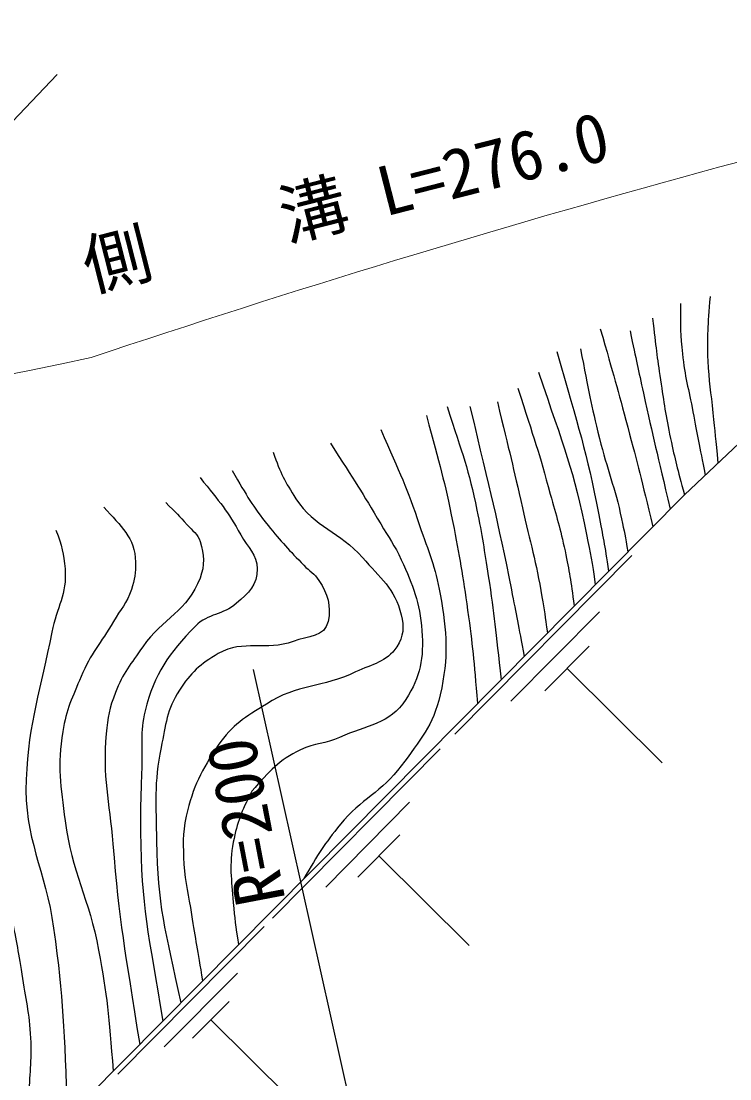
# Model space of a CAD drawing. Units: millimetres, scale not verified. Extents: x 40000 to 680000, y 20000 to 380000.
# Drawn here: x 278944 to 305177, y 292596 to 331729 of the extents above; entities that cross this region are included whole.
import ezdxf
from ezdxf.enums import TextEntityAlignment as Align

# ---------------------------------------------------------------- set-up
doc = ezdxf.new("R2010")
doc.units = ezdxf.units.MM
doc.header["$LTSCALE"] = 1000
doc.linetypes.add('CHAIN', pattern=[18.5, 12, -1.5, 3.5, -1.5])
for name, color, linetype, lineweight in [('M-BGD', 7, 'Continuous', 25), ('M-BMK', 2, 'CHAIN', 13), ('M-BMK-SRVR', 3, 'Continuous', 25), ('M-STR-HTXT', 7, 'Continuous', 13)]:
    doc.layers.add(name, color=color, linetype=linetype, lineweight=lineweight)
doc.styles.add('ＭＳ ゴシック', font='')
doc.styles.get('ＭＳ ゴシック').set_extended_font_data('MS Gothic')

msp = doc.modelspace()

# ---------------------------------------------------------------- linework, layer by layer
at = {"layer": 'M-BGD'}
for p, q in [((295000, 305355), (301544, 311956)), ((297076, 306569), (300348, 309869)), ((298334, 306958), (299970, 308608)), ((299152, 307783), (302673, 304293)), ((288244, 298540), (294460, 304810)), ((290216, 299694), (293324, 302828)), ((291411, 300063), (292965, 301630)), ((292188, 300847), (295532, 297531)), ((282525, 292772), (287940, 298234)), ((284243, 293777), (286951, 296508)), ((285284, 294098), (286638, 295464)), ((285961, 294781), (288874, 291893))]:
    msp.add_line(p, q, dxfattribs=at)
for points in [[(229761, 328922), (234981, 324554), (275322, 324554), (280276, 329756)], [(386163, 299991), (373763, 313827), (379654, 304932), (379744, 304157), (379470, 303832), (379025, 303764), (370212, 303712), (364821, 301257), (360354, 302001), (337952, 316411), (324261, 322674), (314096, 324215), (303498, 314210), (278610, 289107), (265048, 276520)]]:
    msp.add_lwpolyline(points, dxfattribs=at)
for points, knots in [([(303345, 321282), (303341, 320412), (303347, 320145), (303420, 319421), (303506, 318575), (303653, 318114), (303810, 317278), (303982, 316361), (304039, 316071), (304264, 314933)], [0, 0, 0, 0, 1, 1, 1, 2, 2, 2, 3, 3, 3, 3]), ([(304445, 321536), (304358, 320430), (304322, 320091), (304361, 319165), (304393, 318410), (304475, 317992), (304550, 317239), (304622, 316513), (304646, 316286), (304738, 315381)], [0, 0, 0, 0, 1, 1, 1, 2, 2, 2, 3, 3, 3, 3]), ([(302317, 320735), (302443, 319637), (302476, 319343), (302610, 318456), (302737, 317609), (302803, 317132), (302980, 316294), (303152, 315473), (303228, 315197), (303498, 314210)], [0, 0, 0, 0, 1, 1, 1, 2, 2, 2, 3, 3, 3, 3]), ([(300381, 320351), (300887, 318594), (301019, 318137), (301397, 316710), (301778, 315276), (301891, 314811), (302324, 313026)], [0, 0, 0, 0, 1, 1, 1, 2, 2, 2, 2]), ([(301482, 320266), (301718, 319146), (301781, 318860), (301979, 317960), (302348, 316283), (302479, 315753), (302969, 313677)], [0, 0, 0, 0, 1, 1, 1, 2, 2, 2, 2]), ([(298773, 319504), (299582, 316652), (299865, 315860), (300323, 313470), (300480, 312656), (300541, 312378), (300691, 311378)], [0, 0, 0, 0, 1, 1, 1, 2, 2, 2, 2]), ([(299649, 319605), (299954, 318014), (300035, 317578), (300350, 316294), (300638, 315122), (300923, 314496), (301168, 313314), (301267, 312838), (301304, 312675), (301397, 312091)], [0, 0, 0, 0, 1, 1, 1, 2, 2, 2, 3, 3, 3, 3]), ([(298095, 318742), (299035, 315946), (299401, 315133), (299873, 312731), (300015, 312011), (300076, 311756), (300196, 310880)], [0, 0, 0, 0, 1, 1, 1, 2, 2, 2, 2]), ([(297333, 318149), (297935, 316272), (298110, 315775), (298531, 314230), (298755, 313411), (298902, 312957), (299077, 312126), (299243, 311339), (299283, 311062), (299417, 310094)], [0, 0, 0, 0, 1, 1, 1, 2, 2, 2, 3, 3, 3, 3]), ([(294709, 317472), (295295, 315683), (295497, 315161), (295817, 313633), (296014, 312692), (296085, 312157), (296233, 311207), (296465, 309711), (296507, 309211), (296707, 307360)], [0, 0, 0, 0, 1, 1, 1, 2, 2, 2, 3, 3, 3, 3]), ([(295555, 317472), (296331, 314206), (296560, 313351), (297090, 310685), (297281, 309724), (297347, 309413), (297561, 308222)], [0, 0, 0, 0, 1, 1, 1, 2, 2, 2, 2]), ([(296571, 317641), (297032, 315744), (297152, 315257), (297499, 313724), (297790, 312440), (298002, 311730), (298220, 310432), (298307, 309910), (298340, 309734), (298424, 309093)], [0, 0, 0, 0, 1, 1, 1, 2, 2, 2, 3, 3, 3, 3]), ([(293947, 317133), (294455, 315264), (294608, 314742), (294921, 313185), (295174, 311923), (295294, 311211), (295471, 309937), (295657, 308592), (295694, 308137), (295836, 306482)], [0, 0, 0, 0, 1, 1, 1, 2, 2, 2, 3, 3, 3, 3]), ([(292253, 316625), (292985, 314962), (293215, 314489), (293694, 313068), (294024, 312087), (294278, 311549), (294455, 310529), (294703, 309096), (294775, 308223), (294455, 306804), (294197, 305663), (293706, 305123), (293015, 304179), (292295, 303194), (291528, 302965), (290761, 302014), (290161, 301270), (289955, 300952), (289393, 299983)], [0, 0, 0, 0, 1, 1, 1, 2, 2, 2, 3, 3, 3, 4, 4, 4, 5, 5, 5, 6, 6, 6, 6]), ([(290391, 316117), (291304, 314685), (291556, 314313), (292252, 313126), (292555, 312611), (292767, 312343), (293015, 311799), (293458, 310828), (293699, 310239), (293777, 309175), (293852, 308159), (293731, 307494), (293185, 306635), (292592, 305703), (291737, 305688), (290733, 305228), (290196, 304982), (289825, 305023), (289290, 304772), (288451, 304378), (288177, 303998), (287477, 303240)], [0, 0, 0, 0, 1, 1, 1, 2, 2, 2, 3, 3, 3, 4, 4, 4, 5, 5, 5, 6, 6, 6, 7, 7, 7, 7]), ([(288274, 315779), (288547, 314992), (288708, 314687), (289116, 314061), (289817, 312986), (290733, 312851), (291576, 311884), (292233, 311130), (292776, 310738), (293015, 309767), (293127, 309313), (293101, 308974), (292846, 308582), (292466, 307997), (291951, 307952), (291322, 307651), (290086, 307059), (289174, 307205), (288020, 306465), (287250, 305972), (286750, 305702), (286242, 304941), (285618, 304006), (285302, 303414), (285057, 302317), (284905, 301638), (284934, 301233), (284972, 300539), (285012, 299807), (285137, 299407), (285250, 298683), (285401, 297719), (285455, 297413), (285661, 296219)], [0, 0, 0, 0, 1, 1, 1, 2, 2, 2, 3, 3, 3, 4, 4, 4, 5, 5, 5, 6, 6, 6, 7, 7, 7, 8, 8, 8, 9, 9, 9, 10, 10, 10, 11, 11, 11, 11]), ([(286750, 315101), (287324, 314126), (287494, 313813), (288084, 313068), (288564, 312462), (288875, 312157), (289408, 311597), (289622, 311374), (289802, 311298), (289967, 311037), (290294, 310523), (290429, 310111), (290306, 309513), (290190, 308947), (289560, 308987), (289019, 308783), (287991, 308395), (287196, 308874), (286242, 308328), (285572, 307945), (285218, 307624), (284803, 306973), (284335, 306242), (284301, 305707), (284125, 304857), (283851, 303527), (283939, 302743), (283956, 301385), (283985, 299024), (284271, 298121), (284856, 295408)], [0, 0, 0, 0, 1, 1, 1, 2, 2, 2, 3, 3, 3, 4, 4, 4, 5, 5, 5, 6, 6, 6, 7, 7, 7, 8, 8, 8, 9, 9, 9, 10, 10, 10, 10]), ([(285565, 314847), (286314, 313904), (286585, 313619), (287071, 312727), (287334, 312245), (287677, 312010), (287681, 311461), (287686, 310882), (287356, 310571), (286919, 310191), (286406, 309744), (285872, 309830), (285395, 309344), (284398, 308328), (283879, 307592), (283533, 306211), (283330, 305402), (283443, 304912), (283409, 304079), (283372, 303160), (283356, 302644), (283363, 301724), (283385, 298974), (283659, 297980), (284186, 294732)], [0, 0, 0, 0, 1, 1, 1, 2, 2, 2, 3, 3, 3, 4, 4, 4, 5, 5, 5, 6, 6, 6, 7, 7, 7, 8, 8, 8, 8]), ([(284295, 313916), (284680, 313542), (284798, 313437), (285084, 313097), (285284, 312861), (285481, 312769), (285571, 312474), (285725, 311969), (285746, 311618), (285565, 311122), (285120, 309909), (284185, 309643), (283448, 308582), (283008, 307949), (282709, 307609), (282432, 306889), (282213, 306320), (282149, 305972), (282093, 305365), (281948, 303778), (282208, 302881), (282338, 301293), (282576, 298378), (282776, 297395), (283332, 293870)], [0, 0, 0, 0, 1, 1, 1, 2, 2, 2, 3, 3, 3, 4, 4, 4, 5, 5, 5, 6, 6, 6, 7, 7, 7, 8, 8, 8, 8]), ([(282009, 313747), (282636, 313033), (283159, 312629), (283176, 311714), (283183, 311313), (283151, 311079), (283025, 310699), (282857, 310194), (282623, 309974), (282357, 309513), (281898, 308715), (281519, 308330), (281162, 307481), (280837, 306710), (280620, 306275), (280485, 305449), (280276, 304176), (280403, 303427), (280569, 302147), (280818, 300231), (281463, 299259), (281812, 297359), (282130, 295626), (282189, 294985), (282351, 292881)], [0, 0, 0, 0, 1, 1, 1, 2, 2, 2, 3, 3, 3, 4, 4, 4, 5, 5, 5, 6, 6, 6, 7, 7, 7, 8, 8, 8, 8]), ([(280231, 312900), (280459, 312307), (280519, 312036), (280569, 311461), (280650, 310531), (280257, 310039), (280079, 309124), (279666, 307002), (279221, 305831), (279130, 303671), (279038, 301487), (279846, 300333), (280146, 298168), (280519, 295475), (280529, 294504), (280654, 291225)], [0, 0, 0, 0, 1, 1, 1, 2, 2, 2, 3, 3, 3, 4, 4, 4, 5, 5, 5, 5]), ([(287477, 303240), (287090, 302445), (286945, 302122), (286798, 301352), (286635, 300494), (286729, 299987), (286798, 299117), (286847, 298507), (286873, 298288), (286994, 297564)], [0, 0, 0, 0, 1, 1, 1, 2, 2, 2, 3, 3, 3, 3]), ([(278537, 298845), (278761, 297708), (278821, 297403), (278968, 296473), (279114, 295551), (279240, 295038), (279290, 294106), (279336, 293240), (279243, 292753), (279231, 291886), (279219, 291043), (279221, 290772), (279226, 289729)], [0, 0, 0, 0, 1, 1, 1, 2, 2, 2, 3, 3, 3, 4, 4, 4, 4])]:
    msp.add_open_spline(points, degree=3, knots=knots, dxfattribs=at)
at = {"layer": 'M-BMK'}
msp.add_arc((393826, -16564), 312053, 96.37424, 108.97924, dxfattribs=at)
at = {"layer": 'M-BMK-SRVR'}
msp.add_line((293951, 279075), (287544, 307741), dxfattribs=at)
at = {"layer": 'M-STR-HTXT'}
for centre, radius, start, end in [((415585, -81167), 422291, 102.10817, 108.50806), ((254542, 443395), 127014, 248.86041, 282.26952)]:
    msp.add_arc(centre, radius, start, end, dxfattribs=at)

# ---------------------------------------------------------------- texts
at = {"layer": 'M-BMK-SRVR', "style": 'ＭＳ ゴシック'}
msp.add_text('R=200', height=1833, rotation=100.819, dxfattribs=at).set_placement((287828, 299041), align=Align.MIDDLE_LEFT)
at = {"layer": 'M-STR-HTXT', "style": 'ＭＳ ゴシック'}
msp.add_text('側\u3000\u3000溝 L=276.0', height=1833, rotation=14.283, dxfattribs=at).set_placement((291317, 323651), align=Align.BOTTOM_CENTER)

doc.saveas('drawing.dxf')
